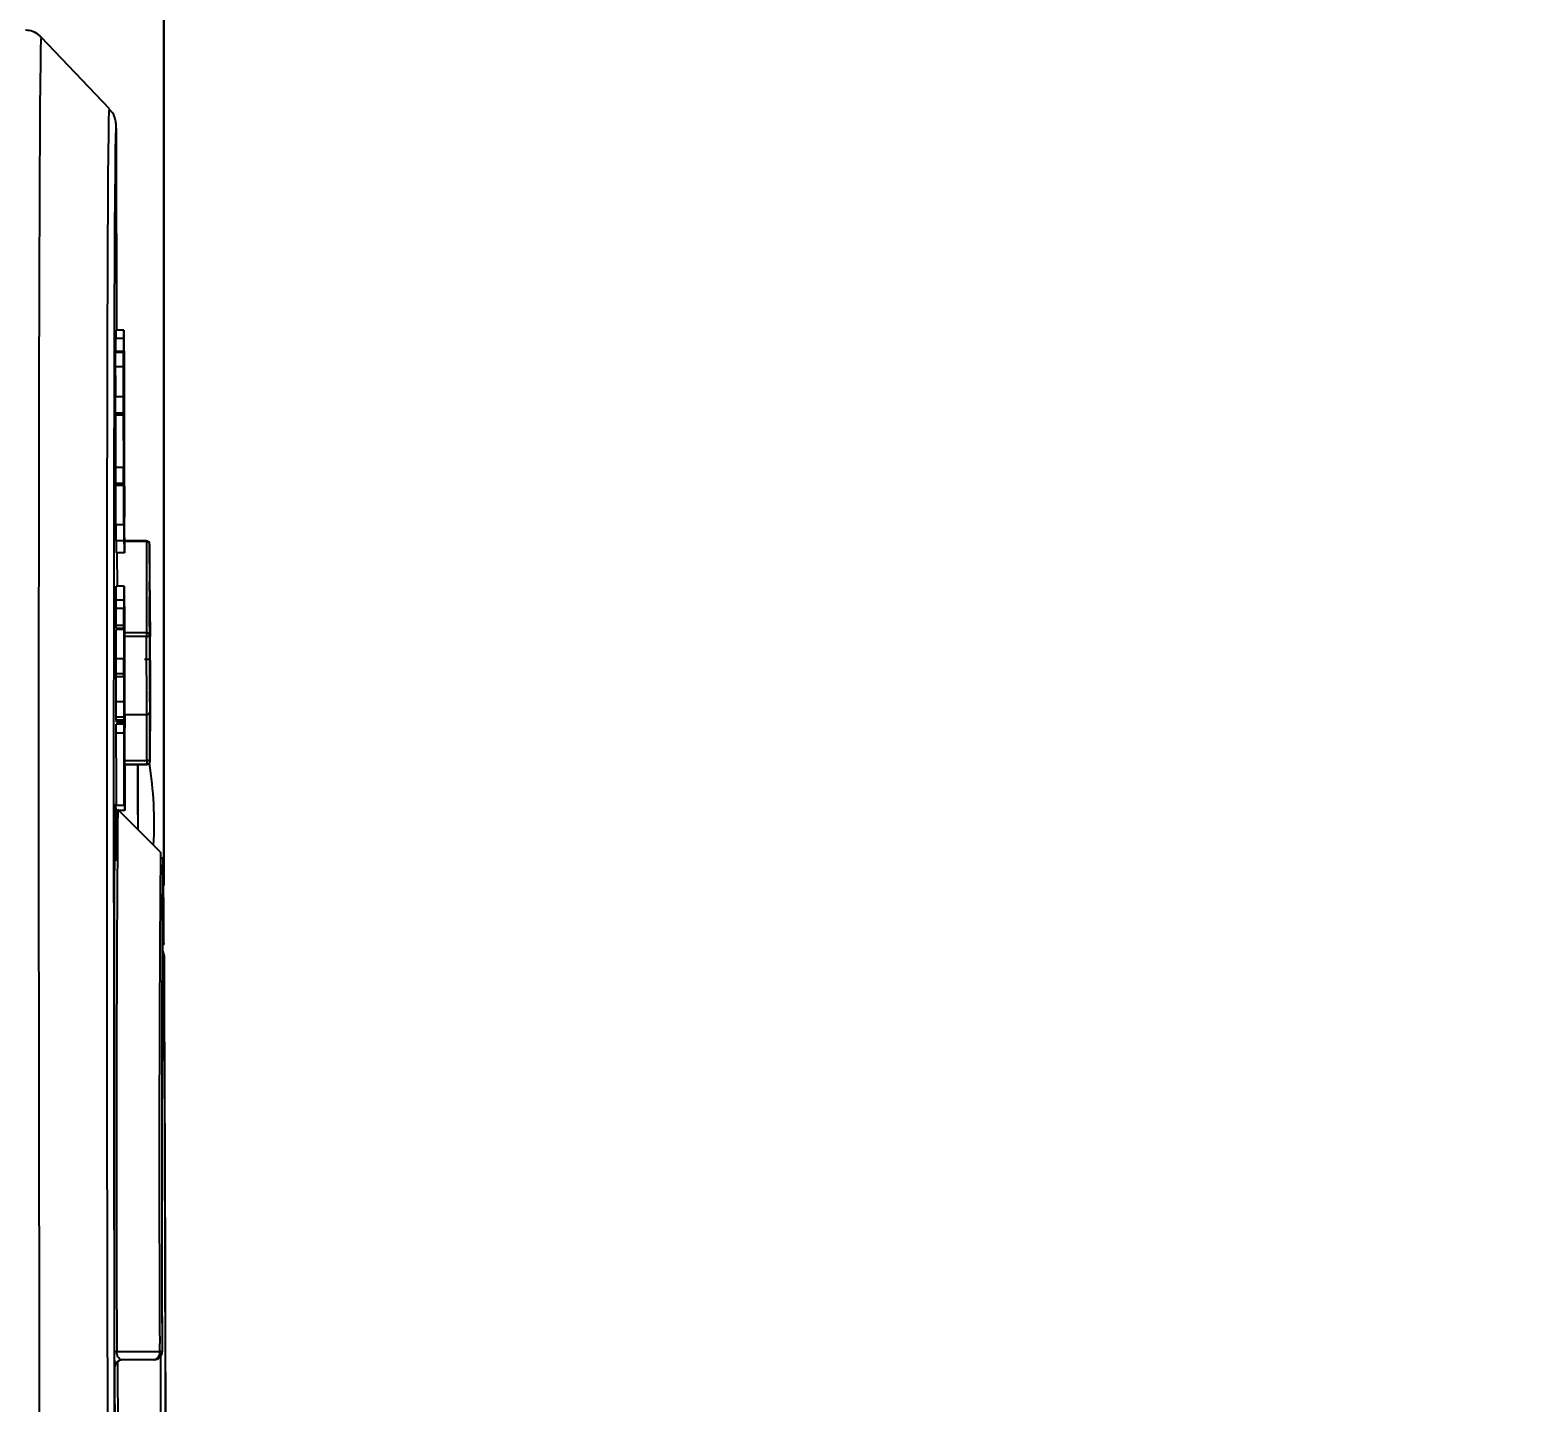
# Model space of a CAD drawing. Header units: millimetres. Extents: x 2462 to 4142, y 835 to 2023.
# Drawn here: x 3375.4 to 3470.2, y 1294.6 to 1381.6 of the extents above; entities that cross this region are included whole.
import ezdxf

# ---------------------------------------------------------------- set-up
doc = ezdxf.new("R2010")
doc.units = ezdxf.units.MM
doc.layers.add('AM_5', color=3, linetype='Continuous', lineweight=25)
doc.layers.add('标注', color=3, linetype='Continuous', lineweight=13)
doc.styles.add('SLDTEXTSTYLE1', font='txt.shx', dxfattribs={"width": 0.7, "bigfont": 'gbcbig.shx'})
doc.dimstyles.new('SLDDIMSTYLE12$0', dxfattribs={"dimtxt": 12, "dimasz": 10, "dimexe": 0, "dimexo": 0.0625, "dimgap": 0.875, "dimtad": 1, "dimdec": 1, "dimlfac": 1.8, "dimrnd": 1e-09, "dimzin": 12, "dimdsep": 46, "dimtxsty": 'SLDTEXTSTYLE1', "dimcen": 0.09, "dimdle": 8.16, "dimclrd": 3, "dimclre": 3, "dimadec": 0, "dimazin": 3, "dimtfac": 1, "dimtdec": 1, "dimtofl": 0, "dimtmove": 0, "dimatfit": 3, "dimfxl": 0, "dimfrac": 2, "dimtolj": 1, "dimlwd": 5, "dimlwe": 5, "dimarcsym": 0})

# ---------------------------------------------------------------- blocks, each defined once
blk = doc.blocks.new('*D37')
at = {"layer": 'Defpoints', "color": 0, "transparency": 16777216}
for p in [(3383.929, 1496.114), (3211.805, 1408.488), (3383.929, 1327.313)]:
    blk.add_point(p, dxfattribs=at)
at = {"layer": '标注', "color": 3, "lineweight": 5, "transparency": 16777216}
blk.add_line((3211.805, 1408.55), (3211.805, 1496.114), dxfattribs=at)
at = {"layer": '标注', "color": 3, "linetype": 'Continuous', "lineweight": 5, "transparency": 16777216}
for p, q in [((3221.805, 1496.114), (3373.929, 1496.114)), ((3383.929, 1327.375), (3383.929, 1496.114))]:
    blk.add_line(p, q, dxfattribs=at)
at = {"layer": '标注', "color": 3, "transparency": 16777216}
for points in [[(3221.805, 1497.78), (3221.805, 1494.447), (3211.805, 1496.114)], [(3373.929, 1497.78), (3373.929, 1494.447), (3383.929, 1496.114)]]:
    blk.add_solid(points, dxfattribs=at)
at = {"layer": '标注', "color": 0, "transparency": 16777216, "insert": (3297.867, 1501.989), "char_height": 10, "attachment_point": 5, "style": 'SLDTEXTSTYLE1'}
blk.add_mtext('\\A1;175', dxfattribs=at)
blk = doc.blocks.new('*D40')
at = {"layer": 'AM_5', "color": 3, "lineweight": 5, "transparency": 16777216}
blk.add_line((3383.876, 1326.694), (3383.876, 1495.505), dxfattribs=at)
at = {"layer": 'AM_5', "color": 3, "linetype": 'Continuous', "lineweight": 5, "transparency": 16777216}
for p, q in [((3393.876, 1495.505), (3554.861, 1495.505)), ((3564.861, 1329.203), (3564.861, 1495.505))]:
    blk.add_line(p, q, dxfattribs=at)
at = {"layer": 'AM_5', "color": 3, "transparency": 16777216}
for points in [[(3393.876, 1497.171), (3393.876, 1493.838), (3383.876, 1495.505)], [(3554.861, 1497.171), (3554.861, 1493.838), (3564.861, 1495.505)]]:
    blk.add_solid(points, dxfattribs=at)
at = {"layer": 'Defpoints', "color": 0, "transparency": 16777216}
for p in [(3564.861, 1495.505), (3564.861, 1329.14), (3383.876, 1326.632)]:
    blk.add_point(p, dxfattribs=at)
at = {"layer": 'AM_5', "color": 0, "transparency": 16777216, "insert": (3474.368, 1502.38), "char_height": 12, "attachment_point": 5, "style": 'SLDTEXTSTYLE1'}
blk.add_mtext('\\A1;195', dxfattribs=at)

msp = doc.modelspace()

# ---------------------------------------------------------------- linework, layer by layer
at = {"color": 7, "linetype": 'Continuous', "lineweight": 25}
for p, q in [((3380.449, 1376.601), (3376.117, 1381.15)), ((3380.917, 1362.57), (3380.896, 1374.876)), ((3380.862, 1362.569), (3380.863, 1362.57)), ((3381.362, 1362.57), (3380.862, 1362.569)), ((3380.863, 1362.054), (3380.862, 1362.569)), ((3381.363, 1362.571), (3380.863, 1362.57)), ((3381.362, 1362.57), (3381.363, 1362.571)), ((3381.363, 1362.571), (3381.369, 1359.954)), ((3381.351, 1362.055), (3380.851, 1362.054)), ((3380.851, 1361.224), (3380.851, 1362.054)), ((3381.351, 1361.225), (3381.351, 1362.055)), ((3380.837, 1360.26), (3380.838, 1361.155)), ((3381.338, 1361.155), (3380.838, 1361.155)), ((3381.351, 1361.225), (3380.851, 1361.224)), ((3381.337, 1360.261), (3381.338, 1361.155)), ((3381.337, 1360.261), (3380.837, 1360.26)), ((3381.373, 1360.595), (3381.367, 1360.595)), ((3381.372, 1359.637), (3381.373, 1360.595)), ((3380.835, 1357.321), (3380.836, 1358.343)), ((3381.336, 1358.344), (3380.836, 1358.343)), ((3381.335, 1357.322), (3381.336, 1358.344)), ((3381.34, 1358.027), (3381.343, 1357.964)), ((3381.345, 1357.965), (3381.358, 1357.906)), ((3381.368, 1357.783), (3381.369, 1358.613)), ((3381.335, 1357.322), (3380.835, 1357.321)), ((3380.836, 1357.194), (3380.835, 1357.321)), ((3381.336, 1357.194), (3380.836, 1357.194)), ((3380.851, 1353.876), (3380.844, 1357.194)), ((3381.336, 1357.194), (3381.335, 1357.322)), ((3381.344, 1357.389), (3381.34, 1357.452)), ((3381.351, 1353.752), (3381.344, 1357.389)), ((3381.359, 1357.332), (3381.346, 1357.39)), ((3381.346, 1357.39), (3381.353, 1353.753)), ((3381.359, 1357.332), (3381.346, 1357.332)), ((3381.356, 1357.011), (3381.347, 1357.011)), ((3381.352, 1357.009), (3381.347, 1357.009)), ((3381.351, 1356.243), (3381.352, 1357.009)), ((3381.356, 1356.245), (3381.356, 1357.011)), ((3381.366, 1353.822), (3381.359, 1357.332)), ((3381.351, 1356.243), (3381.348, 1356.243)), ((3381.362, 1356.63), (3381.367, 1354.206)), ((3381.367, 1356.058), (3381.363, 1356.058)), ((3381.366, 1355.035), (3381.367, 1356.058)), ((3381.366, 1355.035), (3381.365, 1355.035)), ((3381.367, 1354.844), (3381.366, 1355.035)), ((3381.371, 1355.74), (3381.373, 1355.741)), ((3381.374, 1355.166), (3381.371, 1355.165)), ((3381.374, 1355.741), (3381.38, 1355.744)), ((3381.382, 1355.169), (3381.376, 1355.167)), ((3381.367, 1354.844), (3381.366, 1354.844)), ((3381.344, 1353.877), (3380.844, 1353.876)), ((3380.844, 1352.854), (3380.844, 1353.876)), ((3381.344, 1352.855), (3381.344, 1353.877)), ((3381.347, 1353.686), (3381.351, 1353.752)), ((3381.352, 1353.178), (3381.349, 1353.112)), ((3381.353, 1353.753), (3381.356, 1353.754)), ((3381.356, 1353.754), (3381.353, 1353.754)), ((3381.367, 1353.247), (3381.354, 1353.178)), ((3381.358, 1353.755), (3381.361, 1353.756)), ((3381.363, 1353.757), (3381.366, 1353.822)), ((3381.38, 1353.189), (3381.379, 1352.358)), ((3381.344, 1352.855), (3380.844, 1352.854)), ((3380.844, 1352.726), (3380.844, 1352.854)), ((3381.344, 1352.727), (3380.844, 1352.726)), ((3381.344, 1352.727), (3381.344, 1352.855)), ((3381.391, 1351.469), (3381.39, 1350.702)), ((3381.358, 1350.242), (3380.858, 1350.241)), ((3380.875, 1349.226), (3380.873, 1350.241)), ((3381.359, 1351.136), (3381.358, 1350.242)), ((3381.376, 1350.057), (3381.375, 1349.227)), ((3381.375, 1349.227), (3380.875, 1349.226)), ((3380.891, 1348.466), (3380.887, 1349.226)), ((3381.391, 1348.467), (3380.891, 1348.466)), ((3380.945, 1346.352), (3380.942, 1348.466)), ((3382.791, 1349.221), (3381.389, 1349.219)), ((3382.791, 1349.187), (3381.389, 1349.184)), ((3381.391, 1348.595), (3381.391, 1348.467)), ((3383.015, 1344.089), (3382.991, 1349.021)), ((3382.99, 1346.62), (3382.995, 1345.566)), ((3382.99, 1346.424), (3382.99, 1346.62)), ((3382.994, 1345.607), (3382.99, 1346.424)), ((3380.874, 1345.457), (3380.875, 1346.352)), ((3381.375, 1346.353), (3380.875, 1346.352)), ((3381.374, 1345.458), (3381.375, 1346.353)), ((3381.382, 1344.695), (3381.383, 1345.526)), ((3381.383, 1345.526), (3381.385, 1345.08)), ((3382.989, 1345.679), (3382.993, 1344.976)), ((3382.989, 1345.483), (3382.989, 1345.679)), ((3382.993, 1344.78), (3382.989, 1345.483)), ((3382.993, 1344.976), (3382.994, 1345.607)), ((3382.995, 1345.566), (3382.993, 1343.798)), ((3382.994, 1345.566), (3382.995, 1345.566)), ((3380.861, 1343.855), (3380.862, 1344.942)), ((3381.362, 1344.942), (3380.862, 1344.942)), ((3381.374, 1345.458), (3380.874, 1345.457)), ((3381.361, 1343.856), (3381.362, 1344.942)), ((3381.385, 1344.441), (3381.382, 1344.695)), ((3382.988, 1344.997), (3382.992, 1344.232)), ((3382.988, 1344.801), (3382.988, 1344.997)), ((3382.993, 1343.798), (3382.988, 1344.801)), ((3382.992, 1344.976), (3382.993, 1344.976)), ((3382.992, 1344.232), (3382.993, 1344.78)), ((3382.996, 1343.291), (3382.999, 1344.863)), ((3383, 1344.625), (3382.998, 1343.054)), ((3382.998, 1344.625), (3383, 1344.625)), ((3382.999, 1344.863), (3383, 1344.625)), ((3381.361, 1343.856), (3380.861, 1343.855)), ((3380.862, 1343.664), (3380.861, 1343.855)), ((3381.362, 1343.665), (3380.862, 1343.664)), ((3381.371, 1343.605), (3380.871, 1343.604)), ((3380.875, 1341.749), (3380.871, 1343.604)), ((3381.362, 1343.665), (3381.361, 1343.856)), ((3381.371, 1343.605), (3381.366, 1343.899)), ((3381.376, 1341.435), (3381.371, 1343.605)), ((3381.373, 1343.606), (3381.383, 1338.883)), ((3381.394, 1340.037), (3381.385, 1344.441)), ((3381.387, 1344.441), (3381.391, 1342.463)), ((3381.402, 1344.064), (3381.387, 1344.064)), ((3381.402, 1342.851), (3381.402, 1344.064)), ((3382.991, 1344.232), (3382.992, 1344.232)), ((3382.994, 1343.705), (3382.996, 1343.291)), ((3382.994, 1343.508), (3382.994, 1343.705)), ((3381.402, 1342.851), (3381.39, 1342.851)), ((3381.403, 1342.724), (3381.39, 1342.723)), ((3381.403, 1342.724), (3381.402, 1342.851)), ((3382.783, 1343.152), (3381.403, 1343.15)), ((3381.404, 1343.403), (3382.783, 1343.405)), ((3382.807, 1338.22), (3382.783, 1343.152)), ((3382.983, 1343.294), (3383.007, 1338.361)), ((3382.999, 1342.444), (3382.994, 1343.508)), ((3382.995, 1343.291), (3382.996, 1343.291)), ((3383.042, 1343.35), (3382.996, 1343.35)), ((3382.996, 1343.054), (3382.998, 1343.054)), ((3382.998, 1343.054), (3383, 1342.64)), ((3382.998, 1342.64), (3383, 1342.64)), ((3383, 1342.64), (3382.999, 1342.444)), ((3383.007, 1340.893), (3383.009, 1342.661)), ((3383.009, 1342.661), (3383.01, 1342.454)), ((3380.864, 1340.791), (3380.865, 1341.749)), ((3381.365, 1341.75), (3380.865, 1341.749)), ((3381.364, 1340.792), (3381.365, 1341.75)), ((3381.391, 1342.463), (3381.402, 1342.468)), ((3381.402, 1342.468), (3381.391, 1342.468)), ((3381.4, 1341.892), (3381.392, 1341.889)), ((3381.392, 1341.889), (3381.395, 1340.485)), ((3381.405, 1342.213), (3381.403, 1341.638)), ((3382.667, 1341.727), (3383.042, 1341.728)), ((3383.01, 1342.454), (3383.009, 1341.193)), ((3383.009, 1342.454), (3383.01, 1342.454)), ((3383.009, 1341.172), (3383.012, 1342.185)), ((3383.011, 1342.02), (3383.012, 1342.02)), ((3383.012, 1342.185), (3383.012, 1342.02)), ((3383.012, 1342.02), (3383.012, 1340.511)), ((3383.012, 1340.49), (3383.014, 1341.751)), ((3383.014, 1341.751), (3383.015, 1341.544)), ((3381.364, 1340.792), (3380.864, 1340.791)), ((3380.865, 1340.6), (3380.864, 1340.791)), ((3381.365, 1340.6), (3381.364, 1340.792)), ((3381.369, 1341.432), (3381.376, 1341.435)), ((3381.377, 1340.861), (3381.37, 1340.858)), ((3381.381, 1338.755), (3381.377, 1340.861)), ((3381.387, 1340.609), (3381.387, 1341.312)), ((3381.403, 1341.638), (3381.393, 1341.638)), ((3383.007, 1341.193), (3383.009, 1341.193)), ((3383.007, 1341.172), (3383.009, 1341.172)), ((3383.008, 1340.573), (3383.007, 1340.893)), ((3383.011, 1341.513), (3383.008, 1340.573)), ((3383.009, 1341.193), (3383.009, 1341.172)), ((3383.01, 1341.513), (3383.011, 1341.513)), ((3383.011, 1341.493), (3383.011, 1341.513)), ((3383.011, 1340.097), (3383.011, 1341.493)), ((3383.015, 1341.544), (3383.012, 1339.777)), ((3383.013, 1341.544), (3383.015, 1341.544)), ((3383.016, 1341.327), (3383.021, 1340.273)), ((3383.016, 1341.131), (3383.016, 1341.327)), ((3383.02, 1340.314), (3383.016, 1341.131)), ((3381.365, 1340.6), (3380.865, 1340.6)), ((3380.881, 1339.006), (3380.878, 1340.6)), ((3381.395, 1340.485), (3381.406, 1340.489)), ((3381.406, 1340.489), (3381.395, 1340.489)), ((3381.403, 1339.913), (3381.396, 1339.911)), ((3381.396, 1339.911), (3381.4, 1338.188)), ((3381.404, 1339.909), (3381.403, 1339.913)), ((3381.409, 1340.299), (3381.407, 1339.596)), ((3383.011, 1340.511), (3383.012, 1340.511)), ((3383.011, 1340.49), (3383.012, 1340.49)), ((3383.012, 1339.777), (3383.011, 1340.097)), ((3383.012, 1340.511), (3383.012, 1340.49)), ((3383.015, 1340.386), (3383.019, 1339.683)), ((3383.015, 1340.19), (3383.015, 1340.386)), ((3383.018, 1339.487), (3383.015, 1340.19)), ((3383.021, 1340.273), (3383.018, 1338.505)), ((3383.019, 1339.683), (3383.02, 1340.314)), ((3383.019, 1340.273), (3383.021, 1340.273)), ((3383.022, 1340.045), (3383.023, 1339.797)), ((3383.023, 1338.856), (3383.022, 1340.045)), ((3383.022, 1339.797), (3383.023, 1339.797)), ((3383.023, 1339.797), (3383.024, 1338.66)), ((3380.873, 1338.048), (3380.874, 1339.006)), ((3381.374, 1339.007), (3380.874, 1339.006)), ((3381.373, 1338.049), (3381.374, 1339.007)), ((3381.383, 1338.883), (3381.386, 1338.437)), ((3381.398, 1338.123), (3381.395, 1339.718)), ((3381.407, 1339.596), (3381.397, 1339.596)), ((3383.014, 1339.704), (3383.018, 1338.939)), ((3383.014, 1339.508), (3383.014, 1339.704)), ((3383.018, 1338.505), (3383.014, 1339.508)), ((3383.016, 1338.939), (3383.018, 1338.939)), ((3383.017, 1339.683), (3383.019, 1339.683)), ((3383.018, 1338.939), (3383.018, 1339.487)), ((3383.025, 1338.391), (3383.026, 1339.156)), ((3383.028, 1338.918), (3383.025, 1337.151)), ((3383.026, 1339.156), (3383.028, 1338.918)), ((3383.026, 1338.918), (3383.028, 1338.918)), ((3381.373, 1338.049), (3380.873, 1338.048)), ((3380.874, 1337.857), (3380.873, 1338.048)), ((3381.374, 1337.858), (3381.373, 1338.049)), ((3381.378, 1338.753), (3381.381, 1338.755)), ((3381.383, 1338.181), (3381.378, 1338.179)), ((3381.384, 1337.734), (3381.383, 1338.181)), ((3381.386, 1338.437), (3381.384, 1337.734)), ((3381.396, 1337.675), (3381.398, 1338.123)), ((3381.4, 1338.188), (3381.412, 1338.192)), ((3381.412, 1338.192), (3381.4, 1338.192)), ((3381.416, 1338.002), (3381.413, 1337.363)), ((3381.455, 1338.217), (3382.807, 1338.22)), ((3383.018, 1338.66), (3383.024, 1338.66)), ((3383.06, 1338.638), (3383.018, 1338.637)), ((3383.024, 1338.66), (3383.025, 1338.391)), ((3383.025, 1338.195), (3383.024, 1338.484)), ((3383.024, 1338.391), (3383.025, 1338.391)), ((3383.024, 1337.585), (3383.025, 1338.195)), ((3381.374, 1337.858), (3380.874, 1337.857)), ((3380.877, 1337.028), (3380.878, 1337.603)), ((3381.377, 1337.029), (3380.877, 1337.028)), ((3381.378, 1337.604), (3380.878, 1337.603)), ((3380.884, 1337.733), (3380.884, 1337.857)), ((3381.384, 1337.734), (3380.884, 1337.733)), ((3381.377, 1337.029), (3381.378, 1337.604)), ((3381.39, 1336.523), (3381.391, 1337.162)), ((3381.393, 1337.482), (3381.393, 1336.779)), ((3381.397, 1337.42), (3381.393, 1337.42)), ((3381.413, 1337.363), (3381.393, 1337.363)), ((3381.399, 1337.357), (3381.393, 1337.357)), ((3381.397, 1337.42), (3381.396, 1337.675)), ((3381.399, 1337.357), (3381.4, 1337.421)), ((3381.406, 1335.252), (3381.399, 1337.357)), ((3381.41, 1337.617), (3381.402, 1337.614)), ((3383.025, 1337.151), (3383.022, 1337.668)), ((3383.023, 1337.812), (3383.024, 1337.585)), ((3383.023, 1337.585), (3383.024, 1337.585)), ((3381.383, 1335.371), (3381.393, 1335.311)), ((3381.395, 1335.311), (3381.406, 1335.252)), ((3381.408, 1335.292), (3382.814, 1335.295)), ((3382.815, 1335.041), (3381.409, 1335.039)), ((3382.817, 1335.041), (3382.815, 1335.041)), ((3381.394, 1334.673), (3381.385, 1334.732)), ((3381.409, 1334.614), (3381.397, 1334.673)), ((3381.409, 1335.036), (3382.816, 1335.038)), ((3381.388, 1333.265), (3381.388, 1332.434)), ((3381.4, 1333.461), (3381.399, 1332.694)), ((3381.416, 1333.148), (3381.416, 1332.127)), ((3381.388, 1332.434), (3380.888, 1332.434)), ((3383.685, 1329.495), (3380.973, 1332.197)), ((3381.399, 1332.694), (3381.388, 1332.694)), ((3381.416, 1332.127), (3381.044, 1332.126)), ((3383.683, 1329.492), (3383.685, 1329.495)), ((3383.882, 1323.71), (3383.883, 1325.952)), ((3383.882, 1323.71), (3383.866, 1323.584)), ((3383.904, 1322.958), (3383.904, 1320.717)), ((3383.63, 1297.835), (3383.63, 1298.339)), ((3380.997, 1297.215), (3381.15, 1297.327)), ((3383.467, 1297.341), (3383.476, 1297.345)), ((3383.778, 1297.805), (3383.786, 1297.808)), ((3380.792, 1296.805), (3380.774, 1296.797))]:
    msp.add_line(p, q, dxfattribs=at)
at = {"color": 7, "linetype": 'Continuous', "lineweight": 25, "flags": 128}
for points in [[(3376.118, 1381.15), (3376.116, 1381.15), (3376.099, 1380.956), (3376.082, 1380.409), (3376.067, 1379.512), (3376.052, 1378.268), (3376.038, 1376.681), (3376.025, 1374.76), (3376.013, 1372.511), (3376.002, 1369.943), (3375.992, 1367.068), (3375.983, 1363.897), (3375.976, 1360.443), (3375.969, 1356.72), (3375.964, 1352.744), (3375.96, 1348.53), (3375.957, 1344.097), (3375.956, 1339.461), (3375.956, 1334.643), (3375.957, 1329.662), (3375.959, 1324.538), (3375.963, 1319.293), (3375.968, 1313.948), (3375.974, 1308.524), (3375.981, 1303.045), (3375.989, 1297.532), (3375.999, 1292.008)], [(3380.342, 1289.434), (3380.332, 1294.783), (3380.323, 1300.133), (3380.316, 1305.46), (3380.309, 1310.741), (3380.304, 1315.955), (3380.3, 1321.078), (3380.298, 1326.089), (3380.296, 1330.967), (3380.296, 1335.689), (3380.297, 1340.236), (3380.299, 1344.589), (3380.303, 1348.728), (3380.308, 1352.637), (3380.314, 1356.298), (3380.321, 1359.695), (3380.329, 1362.814), (3380.338, 1365.642), (3380.349, 1368.166), (3380.361, 1370.376), (3380.373, 1372.262), (3380.386, 1373.816), (3380.401, 1375.032), (3380.416, 1375.903), (3380.432, 1376.427), (3380.448, 1376.601), (3380.449, 1376.601)], [(3380.859, 1375.564), (3380.845, 1375.377), (3380.829, 1374.825), (3380.814, 1373.917), (3380.799, 1372.656), (3380.786, 1371.049), (3380.773, 1369.102), (3380.762, 1366.823), (3380.752, 1364.224), (3380.742, 1361.316), (3380.734, 1358.112), (3380.727, 1354.625), (3380.722, 1350.872), (3380.717, 1346.87), (3380.714, 1342.635), (3380.712, 1338.188), (3380.711, 1333.547), (3380.712, 1328.734), (3380.714, 1323.77), (3380.717, 1318.677), (3380.722, 1313.479), (3380.727, 1308.197), (3380.734, 1302.856), (3380.743, 1297.479), (3380.752, 1292.091)], [(3380.896, 1374.876), (3380.879, 1375.402), (3380.861, 1375.569), (3380.859, 1375.564)], [(3382.783, 1343.405), (3382.822, 1343.403), (3382.859, 1343.397), (3382.894, 1343.387), (3382.924, 1343.373), (3382.949, 1343.356), (3382.968, 1343.337), (3382.979, 1343.316), (3382.983, 1343.294)], [(3383.027, 1343.268), (3383.025, 1343.182), (3383.024, 1343.152), (3383.024, 1343.152)], [(3380.767, 1297.853), (3380.762, 1301.464), (3380.759, 1305.014), (3380.757, 1308.468), (3380.756, 1311.796), (3380.756, 1314.966), (3380.757, 1317.948), (3380.76, 1320.714), (3380.764, 1323.239), (3380.769, 1325.5), (3380.775, 1327.475), (3380.782, 1329.145), (3380.791, 1330.495), (3380.8, 1331.513), (3380.81, 1332.19), (3380.821, 1332.517), (3380.832, 1332.494), (3380.844, 1332.119), (3380.857, 1331.397), (3380.87, 1330.334), (3380.883, 1328.94)], [(3383.883, 1325.952), (3383.87, 1327.312), (3383.857, 1328.304), (3383.844, 1328.915), (3383.833, 1329.14), (3383.821, 1328.976), (3383.811, 1328.423), (3383.801, 1327.49), (3383.793, 1326.185), (3383.786, 1324.525), (3383.779, 1322.528), (3383.774, 1320.216), (3383.771, 1317.616), (3383.769, 1314.758), (3383.768, 1311.673), (3383.768, 1308.398), (3383.77, 1304.968), (3383.773, 1301.424), (3383.778, 1297.805)], [(3384.001, 1266.789), (3384.006, 1269.047), (3384.01, 1271.597), (3384.012, 1274.412), (3384.013, 1277.458), (3384.013, 1280.702), (3384.011, 1284.107), (3384.008, 1287.634), (3384.004, 1291.243), (3383.998, 1294.892), (3383.991, 1298.542), (3383.983, 1302.149), (3383.974, 1305.673), (3383.964, 1309.075), (3383.953, 1312.315), (3383.942, 1315.356), (3383.93, 1318.165), (3383.917, 1320.708), (3383.904, 1322.958)], [(3383.904, 1320.717), (3383.916, 1318.634), (3383.927, 1316.284), (3383.938, 1313.695), (3383.949, 1310.895), (3383.959, 1307.915), (3383.968, 1304.789), (3383.977, 1301.552), (3383.984, 1298.239), (3383.99, 1294.889), (3383.995, 1291.539), (3384, 1288.225), (3384.002, 1284.986), (3384.004, 1281.856), (3384.004, 1278.873), (3384.003, 1276.068), (3384.001, 1273.473), (3383.998, 1271.117), (3383.993, 1269.027)], [(3380.8, 1292.8), (3380.8, 1292.949), (3380.799, 1293.567), (3380.797, 1294.186), (3380.796, 1294.805), (3380.795, 1295.424), (3380.794, 1296.043), (3380.793, 1296.661), (3380.792, 1297.279)], [(3380.915, 1297.825), (3382.436, 1297.83), (3383.63, 1297.835)], [(3380.989, 1292.413), (3380.988, 1293.18), (3380.982, 1296.583), (3380.981, 1297.199)], [(3383.279, 1297.304), (3382.155, 1297.301), (3381.273, 1297.298)], [(3383.705, 1291.987), (3383.7, 1294.888), (3383.695, 1297.526)]]:
    msp.add_lwpolyline(points, dxfattribs=at)
at = {"color": 7, "linetype": 'Continuous', "lineweight": 25}
for centre, radius, start, end in [((3379.396, 1374.873), 1.5, 0.09872, 1.46332), ((5755.961, 1342.913), 2373.178, 179.848529, 179.988109), ((3382.791, 1349.021), 0.2, 0.27867, 90.09849), ((3383.817, 1349.195), 1.026, 178.55289, 180.46692), ((3382.807, 1349.002), 0.186, 6.0839, 94.91755), ((5734.085, 1342.806), 2351.102, 179.848529, 179.988109), ((3429.74, 1344.05), 46.725, 179.9521, 181.10121), ((3437.059, 1343.388), 54.276, 179.98205, 180.24951), ((3382.808, 1343.33), 0.179, 262.10277, 348.50317), ((2781.479, 1340.113), 601.556, 359.536059, 0.30058), ((3382.832, 1338.397), 0.179, 262.10277, 348.50317), ((2592.025, 1334.744), 790.79, 0.039928, 0.251827), ((2539.506, 1334.654), 843.509, 0.039928, 0.251827), ((3382.861, 1335.066), 0.234, 48.77348, 101.52991), ((3405.673, 1335.26), 22.859, 179.91361, 180.54894), ((3382.815, 1335.241), 0.2, 270.08707, 0.07993), ((3358.781, 1331.329), 24.5, 356.74181, 8.9325), ((5349.834, 1334.824), 1967.603, 179.993795, 180.113105), ((5368.798, 1334.841), 1986.564, 179.994362, 180.112626), ((6149.984, 1310.308), 2769.098, 179.547097, 180.258305), ((5619.69, 1310.074), 2236.091, 179.502437, 180.300687), ((5599.391, 1308.364), 2215.63, 179.529309, 180.272985), ((3379.563, 1326.099), 4.298, 357.5452, 6.23459), ((3132.595, 1321.958), 251.294, 0.39955, 0.90225), ((3383.404, 1322.957), 0.5, 0.35633, 38.11251), ((3383.702, 1322.931), 0.204, 7.61896, 62.28189), ((3380.896, 1298.129), 0.305, 245.02419, 273.52047), ((3381.273, 1296.798), 0.5, 90.09857, 180.09888), ((3383.183, 1297.75), 0.456, 282.18371, 10.8145), ((3383.278, 1297.804), 0.5, 270.09857, 0.09888), ((3383.649, 1297.549), 0.287, 63.19188, 93.66199)]:
    msp.add_arc(centre, radius, start, end, dxfattribs=at)
for points, knots in [([(3376.123, 1381.123), (3376.085, 1381.169), (3375.946, 1381.337), (3375.597, 1381.542), (3375.279, 1381.58), (3375.13, 1381.598)], [0, 0, 0, 0, 0.166232, 0.609863, 1, 1, 1, 1]), ([(3380.896, 1374.912), (3380.893, 1375.023), (3380.883, 1375.355), (3380.878, 1375.545), (3380.854, 1375.753), (3380.826, 1375.923), (3380.75, 1376.148), (3380.639, 1376.387), (3380.507, 1376.52), (3380.453, 1376.574)], [0, 0, 0, 0, 0.2485, 0.738269, 0.854121, 0.911359, 0.944932, 0.977662, 1, 1, 1, 1]), ([(3381.361, 1357.141), (3381.361, 1357.593), (3381.363, 1358.497), (3381.365, 1359.639), (3381.364, 1361.106), (3381.363, 1362.08), (3381.362, 1362.57)], [0, 0, 0, 0, 0.280918, 0.561832, 0.779392, 1, 1, 1, 1]), ([(3381.351, 1362.055), (3381.353, 1361.497), (3381.354, 1360.579), (3381.357, 1359.301), (3381.359, 1358.221), (3381.36, 1357.501), (3381.361, 1357.141)], [0, 0, 0, 0, 0.339969, 0.559979, 0.77999, 1, 1, 1, 1]), ([(3381.338, 1361.155), (3381.339, 1360.557), (3381.341, 1359.489), (3381.344, 1358.43), (3381.345, 1357.965)], [0, 0, 0, 0, 0.5599448, 1, 1, 1, 1]), ([(3381.358, 1357.906), (3381.357, 1358.527), (3381.355, 1359.393), (3381.353, 1360.502), (3381.351, 1360.984), (3381.351, 1361.225)], [0, 0, 0, 0, 0.560105, 0.780141, 1, 1, 1, 1]), ([(3380.842, 1358.343), (3380.841, 1358.652), (3380.84, 1359.131), (3380.839, 1359.783), (3380.838, 1360.102), (3380.837, 1360.26)], [0, 0, 0, 0, 0.475486, 0.739141, 1, 1, 1, 1]), ([(3381.343, 1357.964), (3381.342, 1358.399), (3381.34, 1359.004), (3381.339, 1359.784), (3381.338, 1360.103), (3381.337, 1360.261)], [0, 0, 0, 0, 0.561218, 0.781778, 1, 1, 1, 1]), ([(3381.369, 1359.954), (3381.368, 1359.793), (3381.367, 1359.469), (3381.366, 1358.821), (3381.364, 1357.896), (3381.363, 1357.153), (3381.362, 1356.63)], [0, 0, 0, 0, 0.18574, 0.372605, 0.559486, 1, 1, 1, 1]), ([(3381.373, 1360.595), (3381.376, 1358.887), (3381.38, 1356.732), (3381.385, 1354.136), (3381.388, 1352.797), (3381.39, 1351.911), (3381.391, 1351.469)], [0, 0, 0, 0, 0.560048, 0.706751, 0.853452, 1, 1, 1, 1]), ([(3381.38, 1355.744), (3381.379, 1356.473), (3381.377, 1357.49), (3381.374, 1358.793), (3381.373, 1359.356), (3381.372, 1359.637)], [0, 0, 0, 0, 0.560211, 0.780295, 1, 1, 1, 1]), ([(3381.336, 1358.344), (3381.336, 1358.266), (3381.337, 1358.109), (3381.338, 1358.041), (3381.339, 1358.032), (3381.34, 1358.027)], [0, 0, 0, 0, 0.275466, 0.557059, 1, 1, 1, 1]), ([(3381.369, 1358.613), (3381.37, 1358.077), (3381.372, 1357.119), (3381.374, 1356.162), (3381.374, 1355.741)], [0, 0, 0, 0, 0.559997, 1, 1, 1, 1]), ([(3381.339, 1357.443), (3381.338, 1357.45), (3381.337, 1357.467), (3381.336, 1357.292), (3381.336, 1357.194)], [0, 0, 0, 0, 0.440713, 1, 1, 1, 1]), ([(3381.352, 1357.009), (3381.352, 1356.704), (3381.353, 1356.094), (3381.356, 1355.011), (3381.357, 1354.231), (3381.358, 1353.755)], [0, 0, 0, 0, 0.2796657, 0.5597908, 1, 1, 1, 1]), ([(3381.356, 1357.011), (3381.358, 1356.404), (3381.36, 1355.32), (3381.362, 1354.234), (3381.363, 1353.757)], [0, 0, 0, 0, 0.559999, 1, 1, 1, 1]), ([(3381.373, 1355.741), (3381.372, 1356.126), (3381.37, 1356.814), (3381.369, 1357.487), (3381.368, 1357.783)], [0, 0, 0, 0, 0.56079, 1, 1, 1, 1]), ([(3381.356, 1353.754), (3381.355, 1354.222), (3381.354, 1354.873), (3381.352, 1355.709), (3381.351, 1356.065), (3381.351, 1356.243)], [0, 0, 0, 0, 0.560518, 0.780756, 1, 1, 1, 1]), ([(3381.361, 1353.756), (3381.36, 1354.224), (3381.359, 1354.875), (3381.357, 1355.711), (3381.356, 1356.067), (3381.356, 1356.245)], [0, 0, 0, 0, 0.560518, 0.780756, 1, 1, 1, 1]), ([(3381.367, 1356.058), (3381.367, 1355.976), (3381.368, 1355.811), (3381.369, 1355.737), (3381.37, 1355.741), (3381.37, 1355.744)], [0, 0, 0, 0, 0.351455, 0.707205, 1, 1, 1, 1]), ([(3381.371, 1355.165), (3381.37, 1355.162), (3381.369, 1355.157), (3381.368, 1354.94), (3381.367, 1354.844)], [0, 0, 0, 0, 0.561257, 1, 1, 1, 1]), ([(3381.379, 1352.358), (3381.378, 1352.884), (3381.377, 1353.824), (3381.375, 1354.756), (3381.374, 1355.166)], [0, 0, 0, 0, 0.559774, 1, 1, 1, 1]), ([(3381.376, 1355.167), (3381.376, 1354.796), (3381.378, 1354.133), (3381.379, 1353.477), (3381.38, 1353.189)], [0, 0, 0, 0, 0.56022, 1, 1, 1, 1]), ([(3381.39, 1350.702), (3381.388, 1351.537), (3381.386, 1353.03), (3381.383, 1354.515), (3381.382, 1355.169)], [0, 0, 0, 0, 0.559723, 1, 1, 1, 1]), ([(3381.367, 1354.206), (3381.37, 1353.767), (3381.374, 1352.89), (3381.382, 1351.021), (3381.388, 1349.515), (3381.391, 1348.595)], [0, 0, 0, 0, 0.27997, 0.560116, 1, 1, 1, 1]), ([(3381.344, 1353.877), (3381.345, 1353.842), (3381.345, 1353.772), (3381.345, 1353.707), (3381.346, 1353.674), (3381.346, 1353.68), (3381.347, 1353.683)], [0, 0, 0, 0, 0.174111, 0.350226, 0.702009, 1, 1, 1, 1]), ([(3381.349, 1353.112), (3381.348, 1353.093), (3381.346, 1353.06), (3381.345, 1352.829), (3381.344, 1352.727)], [0, 0, 0, 0, 0.561121, 1, 1, 1, 1]), ([(3381.358, 1350.242), (3381.357, 1350.792), (3381.355, 1351.776), (3381.353, 1352.749), (3381.352, 1353.178)], [0, 0, 0, 0, 0.559714, 1, 1, 1, 1]), ([(3381.354, 1353.178), (3381.355, 1352.793), (3381.357, 1352.106), (3381.358, 1351.432), (3381.359, 1351.136)], [0, 0, 0, 0, 0.560513, 1, 1, 1, 1]), ([(3381.375, 1349.227), (3381.374, 1349.979), (3381.371, 1351.322), (3381.368, 1352.659), (3381.367, 1353.247)], [0, 0, 0, 0, 0.559835, 1, 1, 1, 1]), ([(3381.391, 1348.467), (3381.387, 1349.481), (3381.38, 1351.292), (3381.372, 1352.739), (3381.369, 1353.376)], [0, 0, 0, 0, 0.559981, 1, 1, 1, 1]), ([(3381.369, 1353.376), (3381.37, 1352.999), (3381.371, 1352.379), (3381.373, 1351.516), (3381.374, 1350.786), (3381.375, 1350.3), (3381.376, 1350.057)], [0, 0, 0, 0, 0.340013, 0.560022, 0.780028, 1, 1, 1, 1]), ([(3380.858, 1350.241), (3380.857, 1350.792), (3380.856, 1351.624), (3380.854, 1352.448), (3380.853, 1352.726)], [0, 0, 0, 0, 0.661577, 1, 1, 1, 1]), ([(3381.375, 1346.353), (3381.376, 1345.815), (3381.378, 1344.738), (3381.382, 1342.825), (3381.385, 1341.45), (3381.387, 1340.609)], [0, 0, 0, 0, 0.279869, 0.559918, 1, 1, 1, 1]), ([(3380.876, 1344.942), (3380.876, 1344.949), (3380.875, 1345.047), (3380.875, 1345.186), (3380.875, 1345.344), (3380.874, 1345.413), (3380.874, 1345.452), (3380.874, 1345.46), (3380.874, 1345.458), (3380.874, 1345.457)], [0, 0, 0, 0, 0.04129, 0.519711, 0.759657, 0.878914, 0.941307, 0.968833, 1, 1, 1, 1]), ([(3381.362, 1344.942), (3381.362, 1344.908), (3381.362, 1344.839), (3381.363, 1344.735), (3381.364, 1344.627), (3381.365, 1344.491), (3381.369, 1344.349), (3381.372, 1344.23), (3381.374, 1344.022), (3381.374, 1343.958), (3381.375, 1343.907), (3381.375, 1343.874), (3381.375, 1343.839), (3381.375, 1343.805), (3381.375, 1343.768), (3381.374, 1343.723), (3381.374, 1343.664), (3381.374, 1343.628), (3381.373, 1343.606)], [0, 0, 0, 0, 0.023224, 0.046795, 0.093507, 0.187123, 0.374543, 0.749392, 0.811774, 0.835286, 0.847382, 0.853304, 0.858912, 0.871473, 0.884325, 0.90349, 0.938093, 1, 1, 1, 1]), ([(3381.393, 1336.779), (3381.391, 1337.511), (3381.388, 1338.975), (3381.384, 1341.157), (3381.38, 1342.977), (3381.377, 1344.245), (3381.376, 1344.878), (3381.375, 1345.188), (3381.375, 1345.345), (3381.374, 1345.414), (3381.374, 1345.453), (3381.374, 1345.461), (3381.374, 1345.459), (3381.374, 1345.458)], [0, 0, 0, 0, 0.249929, 0.499934, 0.74994, 0.87494, 0.937439, 0.968658, 0.984316, 0.992098, 0.99617, 0.997966, 1, 1, 1, 1]), ([(3381.385, 1345.08), (3381.389, 1345.06), (3381.395, 1345.025), (3381.402, 1344.581), (3381.405, 1344.385)], [0, 0, 0, 0, 0.560581, 1, 1, 1, 1]), ([(3381.364, 1343.907), (3381.364, 1343.913), (3381.363, 1343.937), (3381.362, 1343.778), (3381.362, 1343.665)], [0, 0, 0, 0, 0.287893, 1, 1, 1, 1]), ([(3381.402, 1344.064), (3381.399, 1344.196), (3381.394, 1344.43), (3381.389, 1344.438), (3381.387, 1344.441)], [0, 0, 0, 0, 0.559786, 1, 1, 1, 1]), ([(3381.405, 1344.385), (3381.405, 1344.092), (3381.404, 1343.569), (3381.403, 1342.982), (3381.403, 1342.724)], [0, 0, 0, 0, 0.559921, 1, 1, 1, 1]), ([(3383.002, 1343.105), (3383.002, 1343.307), (3383.002, 1343.559), (3383.003, 1343.67), (3383.004, 1343.664), (3383.005, 1343.588), (3383.005, 1343.494), (3383.006, 1343.446)], [0, 0, 0, 0, 0.499133, 0.624424, 0.749622, 0.874708, 1, 1, 1, 1]), ([(3383.003, 1341.637), (3383.003, 1341.691), (3383.002, 1341.798), (3383.002, 1342.001), (3383.001, 1342.216), (3383.001, 1342.632), (3383.001, 1342.895), (3383.002, 1343.105)], [0, 0, 0, 0, 0.125297, 0.250413, 0.375603, 0.500878, 1, 1, 1, 1]), ([(3383.003, 1342.857), (3383.003, 1342.714), (3383.002, 1342.5), (3383.002, 1342.163), (3383.003, 1341.955), (3383.003, 1341.874), (3383.003, 1341.834)], [0, 0, 0, 0, 0.501886, 0.750204, 0.875265, 1, 1, 1, 1]), ([(3383.005, 1343.25), (3383.005, 1343.281), (3383.005, 1343.344), (3383.004, 1343.362), (3383.003, 1343.22), (3383.003, 1343.003), (3383.003, 1342.857)], [0, 0, 0, 0, 0.124691, 0.249737, 0.498265, 1, 1, 1, 1]), ([(3383.006, 1342.206), (3383.006, 1342.352), (3383.006, 1342.57), (3383.006, 1342.915), (3383.006, 1343.126), (3383.006, 1343.209), (3383.005, 1343.25)], [0, 0, 0, 0, 0.501698, 0.750126, 0.875254, 1, 1, 1, 1]), ([(3383.006, 1343.446), (3383.006, 1343.392), (3383.006, 1343.284), (3383.007, 1343.078), (3383.007, 1342.86), (3383.008, 1342.438), (3383.007, 1342.171), (3383.007, 1341.958)], [0, 0, 0, 0, 0.125329, 0.250449, 0.375699, 0.501004, 1, 1, 1, 1]), ([(3381.365, 1341.75), (3381.365, 1341.725), (3381.365, 1341.676), (3381.365, 1341.599), (3381.366, 1341.541), (3381.367, 1341.432), (3381.367, 1341.419), (3381.368, 1341.424), (3381.368, 1341.425)], [0, 0, 0, 0, 0.085163, 0.169262, 0.254222, 0.33893, 0.904973, 1, 1, 1, 1]), ([(3381.403, 1341.638), (3381.403, 1341.728), (3381.402, 1341.889), (3381.401, 1341.891), (3381.4, 1341.892)], [0, 0, 0, 0, 0.557298, 1, 1, 1, 1]), ([(3381.402, 1342.468), (3381.403, 1342.465), (3381.404, 1342.459), (3381.404, 1342.44), (3381.405, 1342.383), (3381.405, 1342.363), (3381.405, 1342.344), (3381.405, 1342.328), (3381.405, 1342.313), (3381.405, 1342.264), (3381.405, 1342.237), (3381.405, 1342.213)], [0, 0, 0, 0, 0.419607, 0.748833, 0.780193, 0.811936, 0.828091, 0.843719, 0.85893, 0.874541, 1, 1, 1, 1]), ([(3383.003, 1341.834), (3383.004, 1341.802), (3383.004, 1341.739), (3383.005, 1341.713), (3383.005, 1341.841), (3383.006, 1342.06), (3383.006, 1342.206)], [0, 0, 0, 0, 0.12479, 0.249939, 0.498148, 1, 1, 1, 1]), ([(3383.007, 1341.958), (3383.007, 1341.757), (3383.006, 1341.505), (3383.005, 1341.404), (3383.005, 1341.417), (3383.004, 1341.495), (3383.003, 1341.59), (3383.003, 1341.637)], [0, 0, 0, 0, 0.498982, 0.624271, 0.749515, 0.874666, 1, 1, 1, 1]), ([(3381.37, 1340.858), (3381.369, 1340.859), (3381.367, 1340.861), (3381.366, 1340.68), (3381.365, 1340.6)], [0, 0, 0, 0, 0.561133, 1, 1, 1, 1]), ([(3381.387, 1341.312), (3381.388, 1341.041), (3381.391, 1340.556), (3381.393, 1340.196), (3381.394, 1340.037)], [0, 0, 0, 0, 0.558722, 1, 1, 1, 1]), ([(3381.395, 1339.718), (3381.393, 1339.882), (3381.391, 1340.173), (3381.388, 1340.299), (3381.387, 1340.354)], [0, 0, 0, 0, 0.560779, 1, 1, 1, 1]), ([(3381.387, 1340.354), (3381.388, 1339.815), (3381.39, 1338.854), (3381.392, 1337.901), (3381.393, 1337.482)], [0, 0, 0, 0, 0.560115, 1, 1, 1, 1]), ([(3381.407, 1339.596), (3381.407, 1339.677), (3381.406, 1339.839), (3381.405, 1339.882), (3381.405, 1339.903)], [0, 0, 0, 0, 0.498279, 1, 1, 1, 1]), ([(3381.406, 1340.489), (3381.406, 1340.492), (3381.407, 1340.495), (3381.408, 1340.419), (3381.409, 1340.385), (3381.409, 1340.36), (3381.409, 1340.327), (3381.409, 1340.308), (3381.409, 1340.299)], [0, 0, 0, 0, 0.749014, 0.873983, 0.905501, 0.93786, 0.967482, 1, 1, 1, 1]), ([(3381.374, 1339.007), (3381.374, 1338.98), (3381.374, 1338.925), (3381.374, 1338.84), (3381.375, 1338.779), (3381.376, 1338.744), (3381.376, 1338.75), (3381.377, 1338.752)], [0, 0, 0, 0, 0.087887, 0.176307, 0.352186, 0.704501, 1, 1, 1, 1]), ([(3383.021, 1338.732), (3383.021, 1338.788), (3383.021, 1338.9), (3383.021, 1338.962), (3383.022, 1338.943), (3383.023, 1338.885), (3383.023, 1338.856)], [0, 0, 0, 0, 0.2803705, 0.5592157, 0.7797153, 1, 1, 1, 1]), ([(3381.378, 1338.179), (3381.377, 1338.179), (3381.375, 1338.18), (3381.374, 1337.956), (3381.374, 1337.858)], [0, 0, 0, 0, 0.562025, 1, 1, 1, 1]), ([(3381.412, 1338.192), (3381.413, 1338.197), (3381.414, 1338.203), (3381.415, 1338.125), (3381.415, 1338.101), (3381.415, 1338.079), (3381.416, 1338.056), (3381.416, 1338.031), (3381.416, 1338.014), (3381.416, 1338.002)], [0, 0, 0, 0, 0.748872, 0.853744, 0.894502, 0.937761, 0.953338, 0.967681, 1, 1, 1, 1]), ([(3383.022, 1337.668), (3383.022, 1337.753), (3383.021, 1337.924), (3383.021, 1338.242), (3383.02, 1338.533), (3383.02, 1338.666), (3383.021, 1338.732)], [0, 0, 0, 0, 0.280748, 0.559845, 0.779251, 1, 1, 1, 1]), ([(3383.024, 1338.484), (3383.023, 1338.526), (3383.023, 1338.608), (3383.022, 1338.655), (3383.022, 1338.598), (3383.022, 1338.529), (3383.022, 1338.495)], [0, 0, 0, 0, 0.280414, 0.55968, 0.779182, 1, 1, 1, 1]), ([(3383.022, 1338.495), (3383.022, 1338.438), (3383.022, 1338.324), (3383.022, 1338.042), (3383.023, 1337.9), (3383.023, 1337.812)], [0, 0, 0, 0, 0.280741, 0.559569, 1, 1, 1, 1]), ([(3380.888, 1332.434), (3380.886, 1333.301), (3380.883, 1334.509), (3380.88, 1336.047), (3380.878, 1336.701), (3380.877, 1337.028)], [0, 0, 0, 0, 0.560163, 0.780247, 1, 1, 1, 1]), ([(3381.388, 1332.434), (3381.386, 1333.302), (3381.383, 1334.51), (3381.38, 1336.048), (3381.378, 1336.702), (3381.377, 1337.029)], [0, 0, 0, 0, 0.560163, 0.780247, 1, 1, 1, 1]), ([(3381.378, 1337.604), (3381.379, 1337.184), (3381.381, 1336.433), (3381.382, 1335.695), (3381.383, 1335.371)], [0, 0, 0, 0, 0.559766, 1, 1, 1, 1]), ([(3381.391, 1337.162), (3381.391, 1336.81), (3381.393, 1336.181), (3381.394, 1335.577), (3381.395, 1335.311)], [0, 0, 0, 0, 0.5595342, 1, 1, 1, 1]), ([(3381.402, 1337.614), (3381.401, 1337.608), (3381.399, 1337.6), (3381.398, 1337.475), (3381.397, 1337.42)], [0, 0, 0, 0, 0.560069, 1, 1, 1, 1]), ([(3381.4, 1337.421), (3381.403, 1336.616), (3381.407, 1335.495), (3381.413, 1334.061), (3381.415, 1333.453), (3381.416, 1333.148)], [0, 0, 0, 0, 0.560075, 0.780101, 1, 1, 1, 1]), ([(3381.413, 1337.363), (3381.413, 1337.421), (3381.412, 1337.539), (3381.411, 1337.604), (3381.41, 1337.612), (3381.41, 1337.617)], [0, 0, 0, 0, 0.278373, 0.558839, 1, 1, 1, 1]), ([(3381.393, 1335.311), (3381.392, 1335.539), (3381.391, 1335.947), (3381.39, 1336.347), (3381.39, 1336.523)], [0, 0, 0, 0, 0.560026, 1, 1, 1, 1]), ([(3381.385, 1334.732), (3381.385, 1334.452), (3381.386, 1333.952), (3381.388, 1333.475), (3381.388, 1333.265)], [0, 0, 0, 0, 0.5603877, 1, 1, 1, 1]), ([(3381.399, 1332.694), (3381.398, 1333.071), (3381.397, 1333.744), (3381.395, 1334.389), (3381.394, 1334.673)], [0, 0, 0, 0, 0.559614, 1, 1, 1, 1]), ([(3381.397, 1334.673), (3381.397, 1334.444), (3381.398, 1334.035), (3381.399, 1333.636), (3381.4, 1333.461)], [0, 0, 0, 0, 0.56011, 1, 1, 1, 1]), ([(3381.416, 1332.127), (3381.415, 1332.607), (3381.413, 1333.466), (3381.41, 1334.263), (3381.409, 1334.614)], [0, 0, 0, 0, 0.559468, 1, 1, 1, 1]), ([(3380.774, 1296.797), (3380.773, 1296.808), (3380.772, 1296.831), (3380.77, 1297.022), (3380.769, 1297.303), (3380.768, 1297.604), (3380.767, 1297.77), (3380.767, 1297.853)], [0, 0, 0, 0, 0.250231, 0.50003, 0.749173, 0.874662, 1, 1, 1, 1]), ([(3380.903, 1297.119), (3380.928, 1297.147), (3380.979, 1297.203), (3381.041, 1297.237), (3381.073, 1297.253)], [0, 0, 0, 0, 0.500444, 1, 1, 1, 1]), ([(3381.273, 1297.298), (3381.232, 1297.303), (3381.151, 1297.313), (3381.055, 1297.39), (3380.987, 1297.49), (3380.947, 1297.581), (3380.923, 1297.677), (3380.914, 1297.761), (3380.915, 1297.804), (3380.915, 1297.825)], [0, 0, 0, 0, 0.2865456, 0.5610687, 0.6891901, 0.8054766, 0.906505, 0.9531764, 1, 1, 1, 1]), ([(3383.499, 1297.355), (3383.54, 1297.378), (3383.626, 1297.428), (3383.712, 1297.535), (3383.774, 1297.663), (3383.782, 1297.754), (3383.786, 1297.808)], [0, 0, 0, 0, 0.23356, 0.498754, 0.70532, 1, 1, 1, 1])]:
    msp.add_open_spline(points, degree=3, knots=knots, dxfattribs=at)
msp.add_open_spline([(3380.792, 1296.805), (3380.797, 1296.862), (3380.807, 1296.976), (3380.871, 1297.072), (3380.903, 1297.119)], degree=3, dxfattribs=at)

# ---------------------------------------------------------------- dimensions: what is measured, and where the dimension line sits
at = {"layer": 'AM_5'}
dim = msp.add_linear_dim(base=(3564.861, 1495.505), p1=(3383.876, 1326.632), p2=(3564.861, 1329.14), text='195', dimstyle='SLDDIMSTYLE12$0', override={"dimlfac": 1, "dimpost": ''}, dxfattribs=at)
dim.commit()
dim.dimension.update_dxf_attribs({"geometry": '*D40', "text_midpoint": (3474.368, 1502.38)})
at = {"layer": '标注'}
dim = msp.add_linear_dim(base=(3383.929, 1496.114), p1=(3211.805, 1408.488), p2=(3383.929, 1327.313), text='175', dimstyle='SLDDIMSTYLE12$0', override={"dimtxt": 10, "dimtdec": 3, "dimtzin": 0}, dxfattribs=at)
dim.commit()
dim.dimension.update_dxf_attribs({"geometry": '*D37', "text_midpoint": (3297.867, 1501.989)})

doc.saveas('drawing.dxf')
